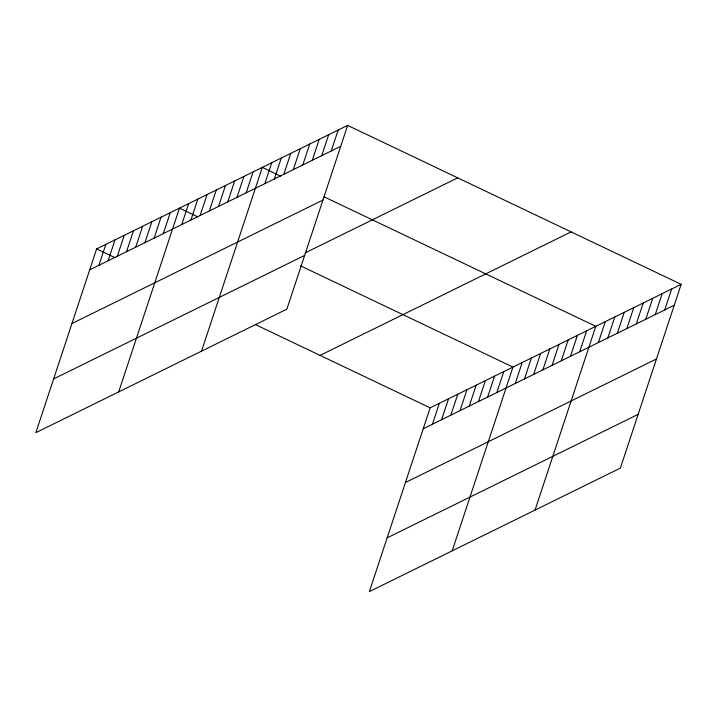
<?xml version="1.0" encoding="UTF-8"?>
<svg xmlns="http://www.w3.org/2000/svg" width="717" height="717" viewBox="0 0 717 717"><rect width="100%" height="100%" fill="white"/><g stroke="black" fill="none" stroke-linecap="round" stroke-linejoin="round"><path stroke-width="1.08" d="M347.637 125.394L96.625 248.898L35.85 432.665L286.863 309.161L347.637 125.394L681.15 284.335L620.375 468.102L369.363 591.606L430.137 407.839L681.15 284.335M98.91 265.29L105.829 244.372M108.115 260.755L115.034 239.845M117.319 256.229L124.238 235.319M126.524 251.703L133.443 230.784M135.728 247.168L142.647 226.258M144.933 242.642L151.852 221.732M154.137 238.116L161.047 217.197M163.342 233.59L170.252 212.671M118.681 391.912L179.456 208.145L197.802 216.884M181.751 224.529L188.661 203.619M190.946 220.002L197.865 199.084M200.151 215.467L207.07 194.558M209.355 210.941L216.274 190.032M218.56 206.415L225.479 185.506M227.764 201.889L234.683 180.971M236.968 197.354L243.888 176.445M246.173 192.828L253.092 171.919M201.513 351.151L262.297 167.384L280.634 176.131M264.86 183.633L271.779 162.723M274.342 178.972L281.261 158.054M283.824 174.303L290.743 153.393M293.307 169.633L300.226 148.724M302.789 164.973L309.708 144.054M312.271 160.303L319.19 139.394M321.754 155.643L328.673 134.724M331.236 150.973L338.155 130.064M432.423 424.222L439.342 403.312M441.627 419.696L448.546 398.777M450.832 415.161L457.751 394.251M460.036 410.635L466.955 389.725M469.241 406.109L476.16 385.199M478.445 401.583L485.364 380.664M487.65 397.048L494.569 376.138M496.854 392.522L503.773 371.612M452.194 550.844L512.969 367.077L300.459 265.81M515.263 383.47L522.173 362.551M524.468 378.935L531.378 358.025M533.672 374.408L540.582 353.499M542.868 369.882L549.787 348.964M552.072 365.347L558.991 344.438M561.277 360.821L568.196 339.912M570.481 356.295L577.4 335.377M579.686 351.769L586.605 330.851M535.034 510.092L595.809 326.325L324.084 196.834M598.372 342.574L605.291 321.655M607.855 337.904L614.774 316.995M617.337 333.244L624.256 312.325M626.819 328.574L633.738 307.665M636.302 323.905L643.221 302.995M645.784 319.244L652.703 298.326M655.266 314.575L662.185 293.665M664.749 309.914L671.668 288.996M89.706 269.816L340.718 146.313M71.933 323.555L322.946 200.052M305.164 252.895L457.697 177.843M53.623 378.926L304.635 255.422M320.078 355.39L571.091 231.887M423.227 428.748L674.231 305.245M405.446 482.496L656.458 358.984M387.135 537.867L638.148 414.354M96.625 248.898L114.971 257.645M255.422 324.577L430.137 407.839"/></g></svg>
